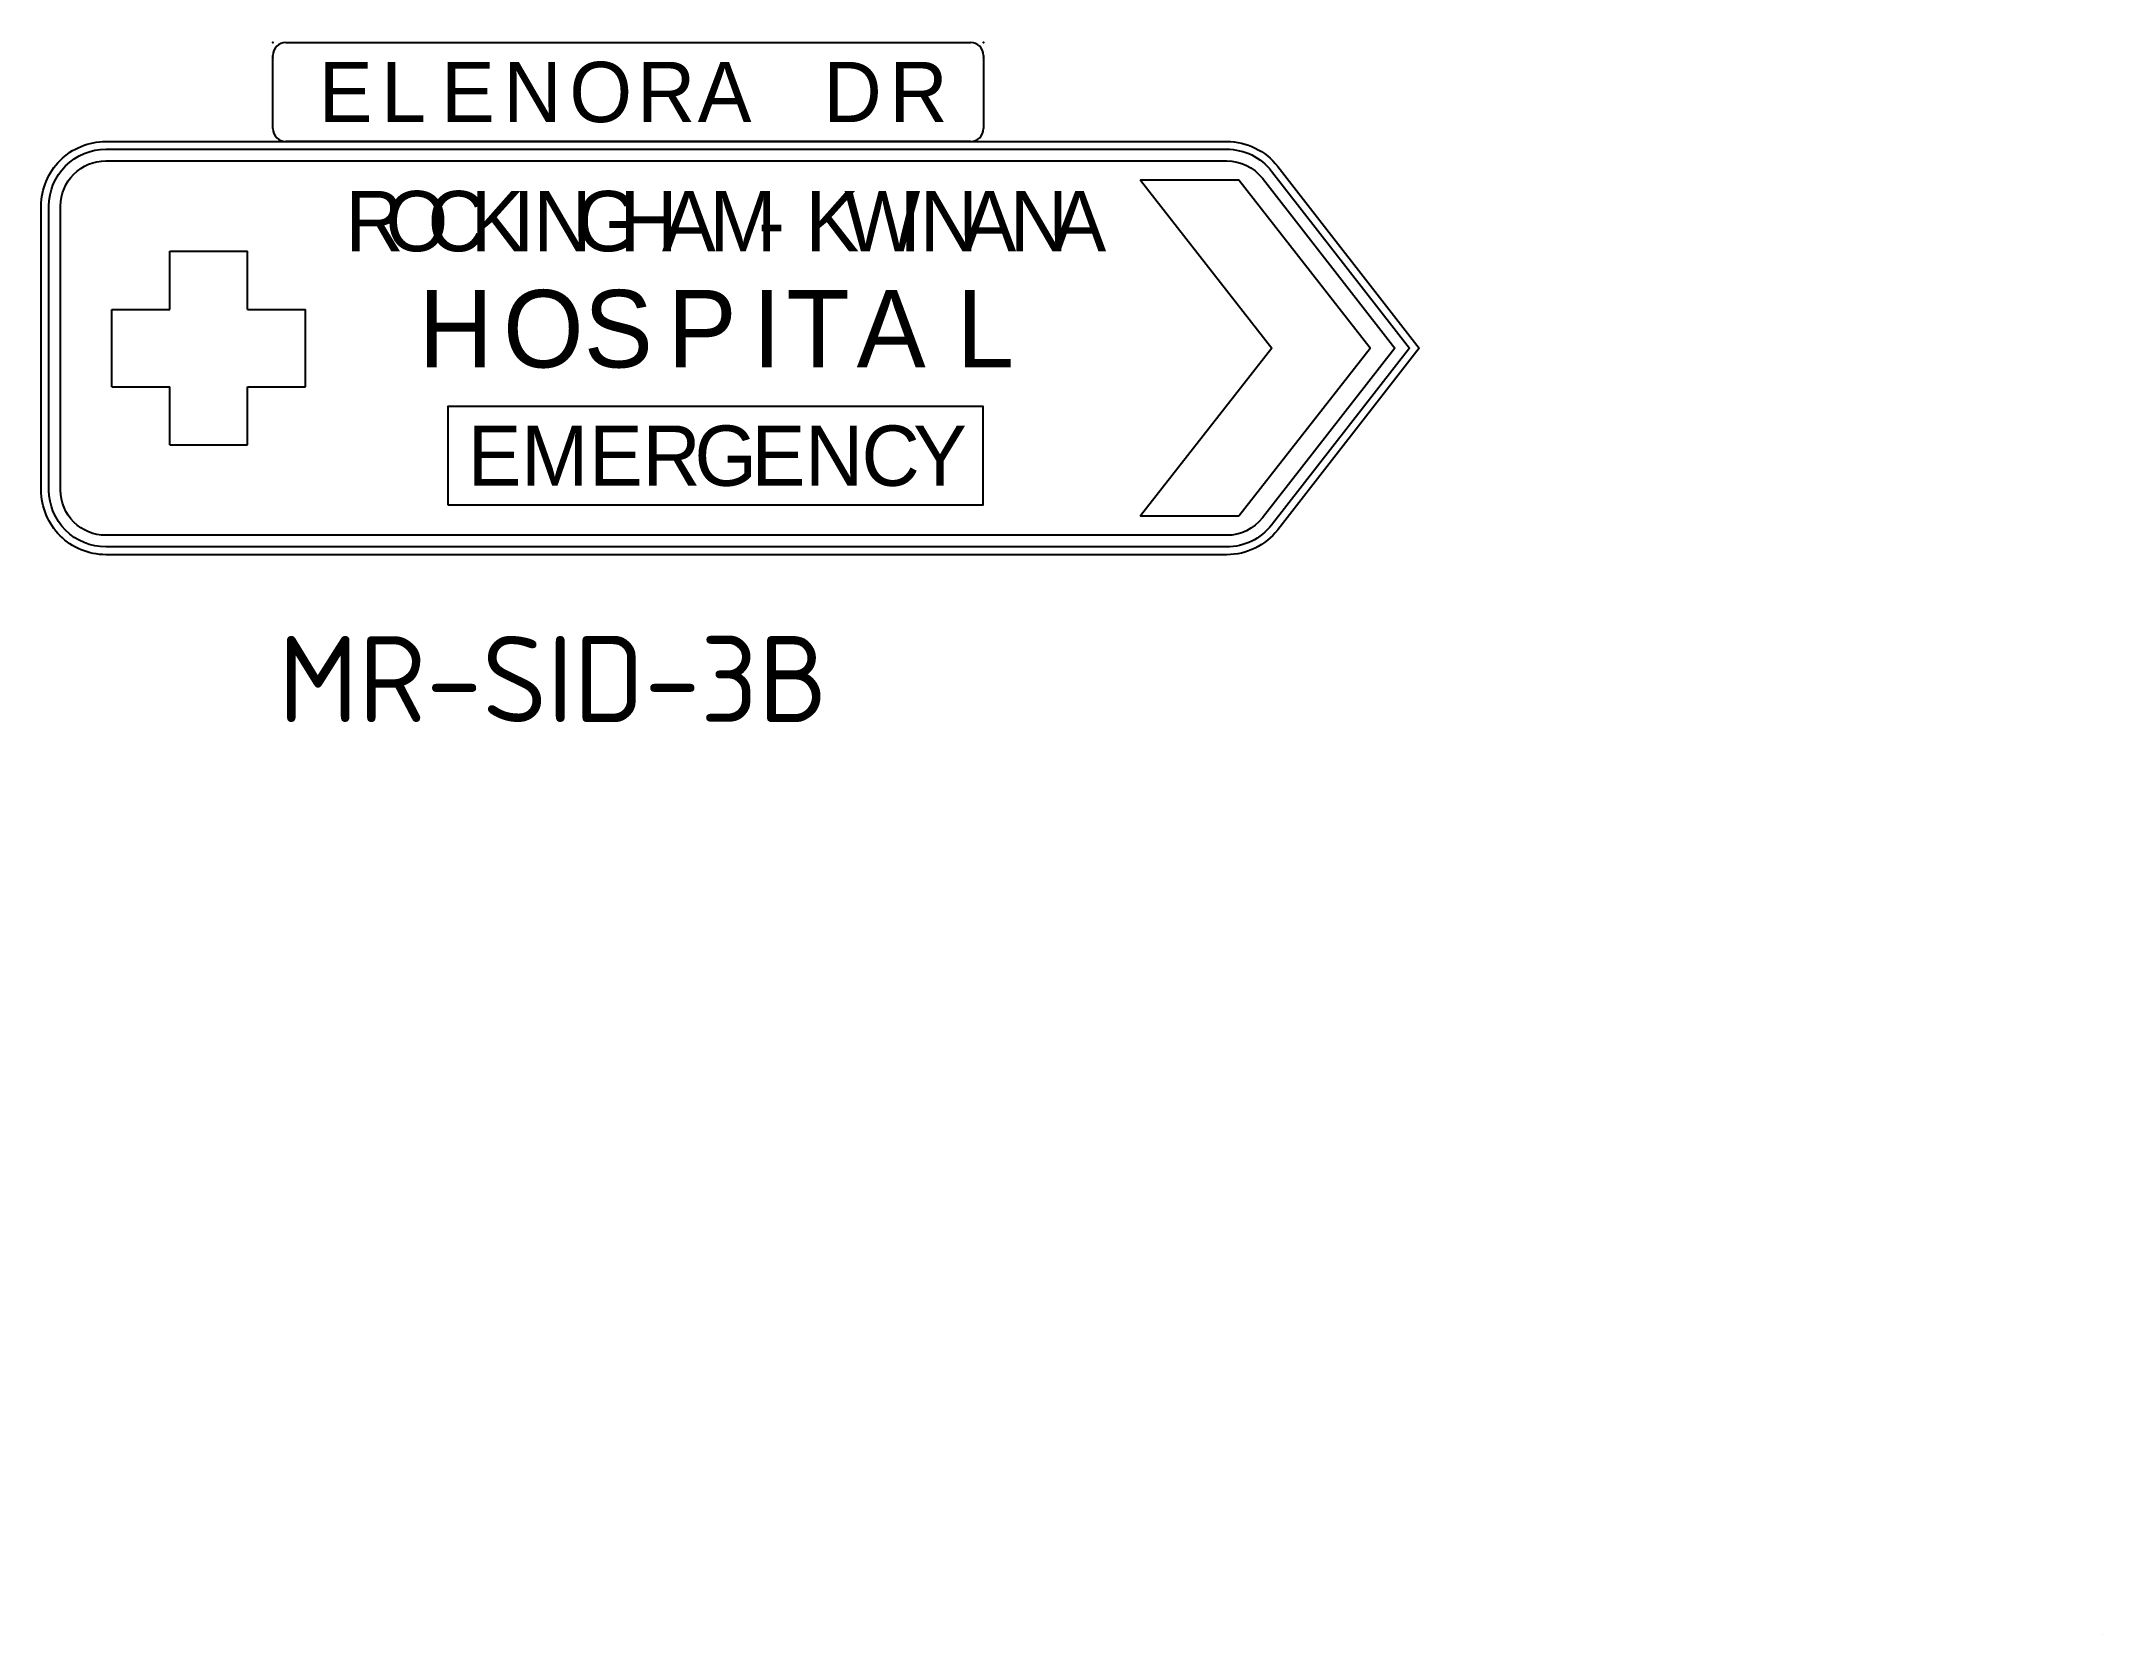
# Model space of a CAD drawing. Extents: x 120 to 359, y 73 to 258.
import ezdxf

# ---------------------------------------------------------------- set-up
doc = ezdxf.new("R2010")
doc.units = 0
for name, color, linetype in [('L25', 1, 'CONTINUOUS'), ('L35', 3, 'CONTINUOUS'), ('TBLK18', 4, 'CONTINUOUS')]:
    doc.layers.add(name, color=color, linetype=linetype)
doc.styles.add('CSERIES', font='Cseries.shx')
doc.styles.add('DSERIES', font='Dseries.shx')
doc.styles.add('ESERIES', font='Eseries.shx')
doc.styles.add('ISO', font='iso3098b.shx')

# ---------------------------------------------------------------- blocks, each defined once
blk = doc.blocks.new('BLK5')
at = {"layer": 'L35', "style": 'CSERIES'}
for s, p in [('R', (0, 0)), ('O', (4.66, 0)), ('C', (9.52, 0)), ('K', (14.53, 0)), ('I', (19.39, 0)), ('N', (21.83, 0)), ('G', (26.79, 0)), ('H', (31.81, 0)), ('A', (36.75, 0)), ('M', (42.26, 0)), ('K', (53.41, 0)), ('W', (57.91, 0)), ('I', (64.26, 0)), ('N', (66.69, 0)), ('A', (71.64, 0)), ('N', (77.14, 0)), ('A', (82.09, 0)), ('-', (47.91, 0))]:
    blk.add_text(s, height=7, dxfattribs=at).set_placement(p)
blk = doc.blocks.new('HOSPITL5')
at = {"layer": 'L35'}
for p, q in [((112.50225, 375.0075), (262.50525, 375.0075)), ((112.50225, 262.50525), (112.50225, 375.0075)), ((262.50525, 262.50525), (262.50525, 375.0075)), ((0, 112.50225), (0, 262.50525)), ((0, 262.50525), (112.50225, 262.50525)), ((262.50525, 262.50525), (375.0075, 262.50525)), ((375.0075, 112.50225), (375.0075, 262.50525)), ((0, 112.50225), (112.50225, 112.50225)), ((112.50225, 0), (112.50225, 112.50225)), ((262.50525, 0), (262.50525, 112.50225)), ((262.50525, 112.50225), (375.0075, 112.50225)), ((112.50225, 0), (262.50525, 0))]:
    blk.add_line(p, q, dxfattribs=at)
blk = doc.blocks.new('IBLK2')
at = {"layer": 'L35', "xscale": 0.05, "yscale": 0.05, "zscale": 0.05}
blk.add_blockref('HOSPITL5', (0, 0), dxfattribs=at)
blk = doc.blocks.new('BLK7')
at = {"layer": 'L35', "style": 'DSERIES'}
for s, p in [('E', (0, 0)), ('M', (6.21, 0)), ('E', (14.09, 0)), ('R', (20.3, 0)), ('G', (26.33, 0)), ('E', (32.96, 0)), ('N', (39.17, 0)), ('C', (45.73, 0)), ('Y', (51.72, 0))]:
    blk.add_text(s, height=7, dxfattribs=at).set_placement(p)
blk = doc.blocks.new('BLK8')
at = {"layer": 'L35'}
blk.add_lwpolyline([(0, 0), (0, 11.5), (62.07, 11.5), (62.07, 0)], close=True, dxfattribs=at)
blk.add_blockref('BLK7', (2.25, 2.25), dxfattribs=at)

msp = doc.modelspace()

# ---------------------------------------------------------------- hatches: boundary and pattern name
at = {"layer": 'TBLK18', "linetype": 'Continuous', "lineweight": 0}
h = msp.add_hatch(color=256, dxfattribs=at)
edge = h.paths.add_edge_path()
edge.add_spline(control_points=[(359.34, 73.22), (359.34, 73.22), (359.34, 73.22), (359.34, 73.21), (359.34, 73.21), (359.34, 73.2), (359.34, 73.2), (359.34, 73.19), (359.34, 73.19), (359.34, 73.18), (359.34, 73.18), (359.34, 73.17), (359.34, 73.16), (359.34, 73.16), (359.34, 73.15), (359.34, 73.15), (359.34, 73.14), (359.34, 73.14), (359.35, 73.14), (359.35, 73.14), (359.35, 73.14), (359.36, 73.13), (359.36, 73.13), (359.36, 73.13), (359.37, 73.13), (359.37, 73.13), (359.38, 73.13), (359.38, 73.13), (359.38, 73.13), (359.39, 73.13), (359.39, 73.13), (359.39, 73.13), (359.4, 73.13), (359.41, 73.13), (359.4, 73.13), (359.39, 73.14), (359.39, 73.14), (359.38, 73.15), (359.38, 73.16), (359.38, 73.16), (359.37, 73.17), (359.37, 73.17), (359.36, 73.18), (359.36, 73.19), (359.36, 73.19), (359.35, 73.2), (359.35, 73.21), (359.35, 73.21), (359.35, 73.22), (359.35, 73.22), (359.34, 73.22)], knot_values=[0, 0, 0, 0, 0.054791, 0.109654, 0.164445, 0.219309, 0.2741, 0.328964, 0.383755, 0.438619, 0.49341, 0.548273, 0.603065, 0.657928, 0.71272, 0.767583, 0.822422, 0.877285, 0.915081, 0.952877, 0.990673, 1.02841, 1.066205, 1.103978, 1.141774, 1.179511, 1.217306, 1.255102, 1.292898, 1.330635, 1.368431, 1.406164, 1.44396, 1.481697, 1.557116, 1.631571, 1.705158, 1.777977, 1.850139, 1.921715, 1.992768, 2.063376, 2.133612, 2.203535, 2.273205, 2.342659, 2.411987, 2.481144, 2.550218, 2.619224, 2.619224, 2.619224, 2.619224], degree=3, periodic=0)
h = msp.add_hatch(color=256, dxfattribs=at)
edge = h.paths.add_edge_path()
edge.add_spline(control_points=[(359.34, 73.22), (359.34, 73.22), (359.34, 73.22), (359.34, 73.21), (359.34, 73.21), (359.34, 73.2), (359.34, 73.2), (359.34, 73.19), (359.34, 73.19), (359.34, 73.18), (359.34, 73.18), (359.34, 73.17), (359.34, 73.16), (359.34, 73.16), (359.34, 73.15), (359.34, 73.15), (359.34, 73.14), (359.34, 73.14), (359.35, 73.14), (359.35, 73.14), (359.35, 73.14), (359.36, 73.13), (359.36, 73.13), (359.36, 73.13), (359.37, 73.13), (359.37, 73.13), (359.38, 73.13), (359.38, 73.13), (359.38, 73.13), (359.39, 73.13), (359.39, 73.13), (359.39, 73.13), (359.4, 73.13), (359.41, 73.13), (359.4, 73.13), (359.39, 73.14), (359.39, 73.14), (359.38, 73.15), (359.38, 73.16), (359.38, 73.16), (359.37, 73.17), (359.37, 73.17), (359.36, 73.18), (359.36, 73.19), (359.36, 73.19), (359.35, 73.2), (359.35, 73.21), (359.35, 73.21), (359.35, 73.22), (359.35, 73.22), (359.34, 73.22)], knot_values=[0, 0, 0, 0, 0.054791, 0.109654, 0.164445, 0.219309, 0.2741, 0.328964, 0.383755, 0.438619, 0.49341, 0.548273, 0.603065, 0.657928, 0.71272, 0.767583, 0.822422, 0.877285, 0.915081, 0.952877, 0.990673, 1.02841, 1.066205, 1.103978, 1.141774, 1.179511, 1.217306, 1.255102, 1.292898, 1.330635, 1.368431, 1.406164, 1.44396, 1.481697, 1.557116, 1.631571, 1.705158, 1.777977, 1.850139, 1.921715, 1.992768, 2.063376, 2.133612, 2.203535, 2.273205, 2.342659, 2.411987, 2.481144, 2.550218, 2.619224, 2.619224, 2.619224, 2.619224], degree=3, periodic=0)
h = msp.add_hatch(color=256, dxfattribs=at)
edge = h.paths.add_edge_path()
edge.add_spline(control_points=[(359.34, 73.22), (359.34, 73.22), (359.34, 73.22), (359.34, 73.21), (359.34, 73.21), (359.34, 73.2), (359.34, 73.2), (359.34, 73.19), (359.34, 73.19), (359.34, 73.18), (359.34, 73.18), (359.34, 73.17), (359.34, 73.16), (359.34, 73.16), (359.34, 73.15), (359.34, 73.15), (359.34, 73.14), (359.34, 73.14), (359.35, 73.14), (359.35, 73.14), (359.35, 73.14), (359.36, 73.13), (359.36, 73.13), (359.36, 73.13), (359.37, 73.13), (359.37, 73.13), (359.38, 73.13), (359.38, 73.13), (359.38, 73.13), (359.39, 73.13), (359.39, 73.13), (359.39, 73.13), (359.4, 73.13), (359.41, 73.13), (359.4, 73.13), (359.39, 73.14), (359.39, 73.14), (359.38, 73.15), (359.38, 73.16), (359.38, 73.16), (359.37, 73.17), (359.37, 73.17), (359.36, 73.18), (359.36, 73.19), (359.36, 73.19), (359.35, 73.2), (359.35, 73.21), (359.35, 73.21), (359.35, 73.22), (359.35, 73.22), (359.34, 73.22)], knot_values=[0, 0, 0, 0, 0.054791, 0.109654, 0.164445, 0.219309, 0.2741, 0.328964, 0.383755, 0.438619, 0.49341, 0.548273, 0.603065, 0.657928, 0.71272, 0.767583, 0.822422, 0.877285, 0.915081, 0.952877, 0.990673, 1.02841, 1.066205, 1.103978, 1.141774, 1.179511, 1.217306, 1.255102, 1.292898, 1.330635, 1.368431, 1.406164, 1.44396, 1.481697, 1.557116, 1.631571, 1.705158, 1.777977, 1.850139, 1.921715, 1.992768, 2.063376, 2.133612, 2.203535, 2.273205, 2.342659, 2.411987, 2.481144, 2.550218, 2.619224, 2.619224, 2.619224, 2.619224], degree=3, periodic=0)
h = msp.add_hatch(color=256, dxfattribs=at)
edge = h.paths.add_edge_path()
edge.add_spline(control_points=[(359.34, 73.22), (359.34, 73.22), (359.34, 73.22), (359.34, 73.21), (359.34, 73.21), (359.34, 73.2), (359.34, 73.2), (359.34, 73.19), (359.34, 73.19), (359.34, 73.18), (359.34, 73.18), (359.34, 73.17), (359.34, 73.16), (359.34, 73.16), (359.34, 73.15), (359.34, 73.15), (359.34, 73.14), (359.34, 73.14), (359.35, 73.14), (359.35, 73.14), (359.35, 73.14), (359.36, 73.13), (359.36, 73.13), (359.36, 73.13), (359.37, 73.13), (359.37, 73.13), (359.38, 73.13), (359.38, 73.13), (359.38, 73.13), (359.39, 73.13), (359.39, 73.13), (359.39, 73.13), (359.4, 73.13), (359.41, 73.13), (359.4, 73.13), (359.39, 73.14), (359.39, 73.14), (359.38, 73.15), (359.38, 73.16), (359.38, 73.16), (359.37, 73.17), (359.37, 73.17), (359.36, 73.18), (359.36, 73.19), (359.36, 73.19), (359.35, 73.2), (359.35, 73.21), (359.35, 73.21), (359.35, 73.22), (359.35, 73.22), (359.34, 73.22)], knot_values=[0, 0, 0, 0, 0.054791, 0.109654, 0.164445, 0.219309, 0.2741, 0.328964, 0.383755, 0.438619, 0.49341, 0.548273, 0.603065, 0.657928, 0.71272, 0.767583, 0.822422, 0.877285, 0.915081, 0.952877, 0.990673, 1.02841, 1.066205, 1.103978, 1.141774, 1.179511, 1.217306, 1.255102, 1.292898, 1.330635, 1.368431, 1.406164, 1.44396, 1.481697, 1.557116, 1.631571, 1.705158, 1.777977, 1.850139, 1.921715, 1.992768, 2.063376, 2.133612, 2.203535, 2.273205, 2.342659, 2.411987, 2.481144, 2.550218, 2.619224, 2.619224, 2.619224, 2.619224], degree=3, periodic=0)

# ---------------------------------------------------------------- linework, layer by layer
at = {"layer": 'L25', "linetype": 'ByBlock'}
for p in [(146.95, 258.1), (146.95, 258.1), (146.95, 256.4), (229.45, 256.4)]:
    msp.add_point(p, dxfattribs=at)
at = {"layer": 'L35'}
for p, q in [((146.95, 248.1), (146.95, 256.6)), ((148.45, 258.1), (227.95, 258.1)), ((229.45, 256.6), (229.45, 248.1)), ((227.95, 246.6), (148.45, 246.6))]:
    msp.add_line(p, q, dxfattribs=at)
for points in [[(263.61, 201.49, -0.231245), (257.69, 198.6), (127.55, 198.6, -0.414214), (120.05, 206.1), (120.05, 239.1, -0.414214), (127.55, 246.6), (257.69, 246.6, -0.231245), (263.61, 243.71), (280.05, 222.6)], [(262.9, 202.04, -0.231245), (257.69, 199.5), (127.55, 199.5, -0.414214), (120.95, 206.1), (120.95, 239.1, -0.414214), (127.55, 245.7), (257.69, 245.7, -0.231245), (262.9, 243.16), (278.91, 222.6)], [(261.83, 202.87, -0.231245), (257.69, 200.85), (127.55, 200.85, -0.414214), (122.3, 206.1), (122.3, 239.1, -0.414214), (127.55, 244.35), (257.69, 244.35, -0.231245), (261.83, 242.33), (277.2, 222.6)]]:
    msp.add_lwpolyline(points, format="xyb", close=True, dxfattribs=at)
msp.add_lwpolyline([(259.11, 203.1), (274.34, 222.6), (259.11, 242.1), (247.68, 242.1), (262.92, 222.6), (247.68, 203.1)], close=True, dxfattribs=at)
for centre, start, end in [((148.45, 256.6), 90, 180), ((227.95, 256.6), 0, 90), ((148.45, 248.1), 180, 270), ((227.95, 248.1), 270, 0)]:
    msp.add_arc(centre, 1.5, start, end, dxfattribs=at)
at = {"layer": 'L35', "linetype": 'ByBlock'}
msp.add_point((229.45, 258.1), dxfattribs=at)

# ---------------------------------------------------------------- block references
at = {"layer": 'L35'}
for name, p in [('BLK5', (155.37, 233.85)), ('BLK8', (167.31, 204.35))]:
    msp.add_blockref(name, p, dxfattribs=at)
at = {"layer": 'L35', "xscale": 1.199999999999999, "yscale": 1.2, "zscale": 1.2}
msp.add_blockref('IBLK2', (128.25, 211.35), dxfattribs=at)

# ---------------------------------------------------------------- texts
at = {"layer": 'L25', "color": 3, "insert": (144.26, 258.25), "char_height": 2.5, "attachment_point": 4, "style": 'ISO'}
msp.add_mtext('\\A1;', dxfattribs=at)
at = {"layer": 'L35', "style": 'ESERIES'}
for s, height, p in [('E', 7, (152.28, 248.85)), ('L', 7, (159.52, 248.85)), ('E', 7, (166.48, 248.85)), ('N', 7, (173.72, 248.85)), ('O', 7, (181.37, 248.85)), ('R', 7, (189.23, 248.85)), ('A', 7, (196.27, 248.85)), ('D', 7, (210.88, 248.85)), ('R', 7, (218.53, 248.85)), ('H', 9, (163.84, 220.35)), ('O', 9, (173.67, 220.35)), ('S', 9, (183.04, 220.35)), ('P', 9, (192.77, 220.35)), ('I', 9, (202.61, 220.35)), ('T', 9, (206.57, 220.35)), ('A', 9, (214.72, 220.35)), ('L', 9, (226.3, 220.35))]:
    msp.add_text(s, height=height, dxfattribs=at).set_placement(p)
at = {"layer": 'L35', "insert": (147.56, 189.16), "char_height": 10, "width": 75.7735, "attachment_point": 1, "style": 'ISO'}
msp.add_mtext('{\\C1;MR-SID-3B}', dxfattribs=at)

doc.saveas('drawing.dxf')
